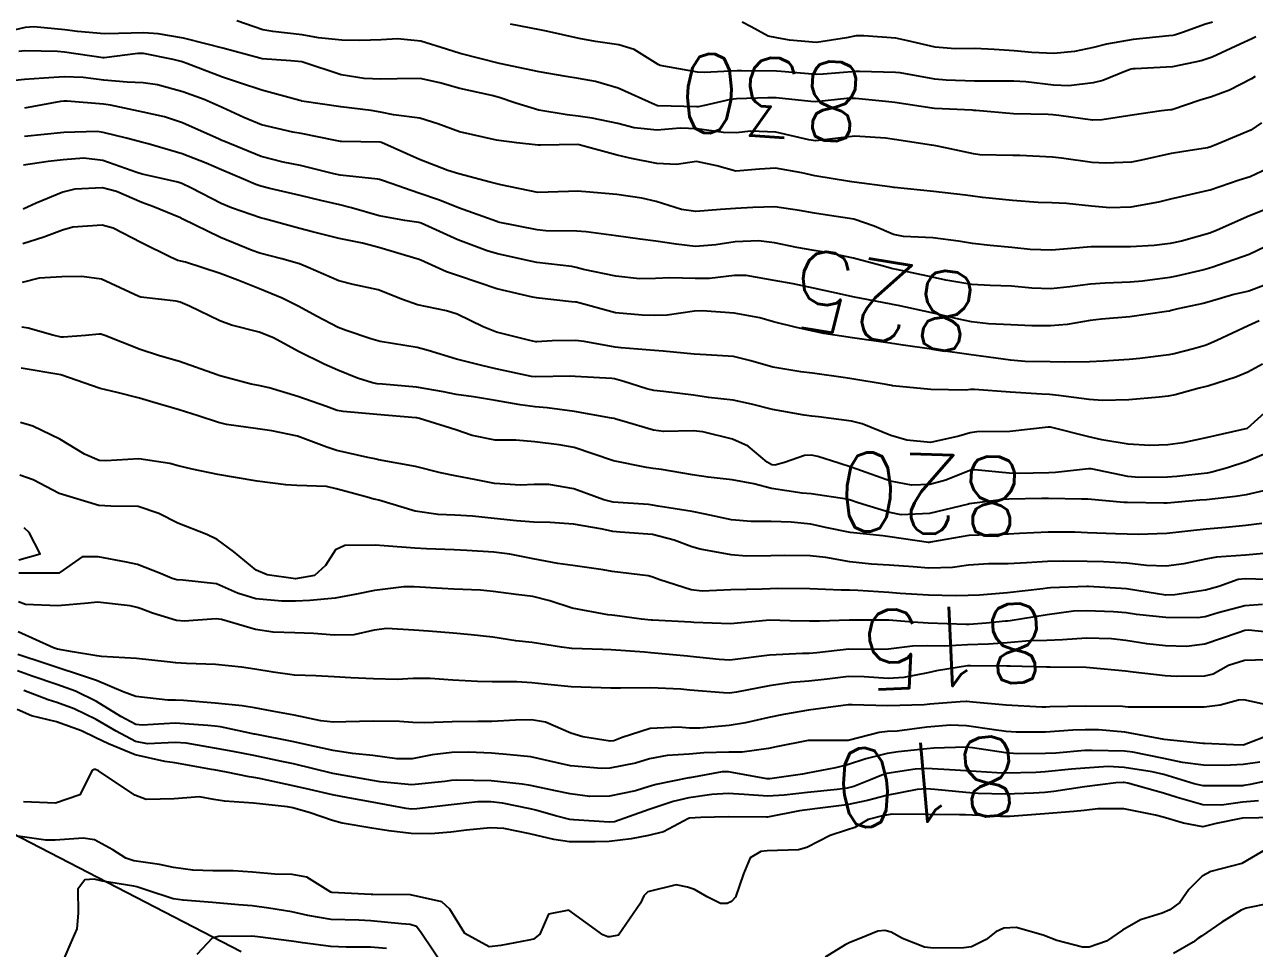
# Model space of a CAD drawing. Header units: metres. Extents: x 307586 to 320046, y 7427249 to 7434250.
# Drawn here: x 319574 to 319636.2, y 7428235.8 to 7428282.5 of the extents above; entities that cross this region are included whole.
import ezdxf
from ezdxf.enums import TextEntityAlignment as Align

# ---------------------------------------------------------------- set-up
doc = ezdxf.new("R2010")
doc.units = ezdxf.units.M
doc.header["$MEASUREMENT"] = 0
for name, color, linetype in [('Cotas', 45, 'Continuous'), ('Curvas de Nivel 1m', 11, 'Continuous'), ('Curvas de Nivel 5m', 15, 'Continuous'), ('Vias Primárias', 230, 'Continuous')]:
    doc.layers.add(name, color=color, linetype=linetype)
doc.styles.add('Style-STANDARD', font='STANDARD.shx')

msp = doc.modelspace()

# ---------------------------------------------------------------- linework, layer by layer
at = {"layer": 'Curvas de Nivel 1m', "flags": 128}
for points, elevation in [([(319636.26, 7428281.839), (319636.06, 7428281.739), (319635.477, 7428281.469), (319634.05, 7428280.826), (319633.498, 7428280.626), (319632.045, 7428280.336), (319630.159, 7428280.233), (319630.044, 7428280.225), (319629.958, 7428280.207), (319629.722, 7428280.123), (319628.525, 7428279.645), (319628.034, 7428279.518), (319626.816, 7428279.368), (319626.032, 7428279.403), (319624.639, 7428279.576), (319624.034, 7428279.602), (319622.638, 7428279.599), (319622.034, 7428279.613), (319620.61, 7428279.656), (319620.035, 7428279.709), (319618.278, 7428280.019), (319618.04, 7428280.049), (319616.225, 7428280.093), (319616.04, 7428280.087), (319614.392, 7428279.951), (319614.037, 7428279.947), (319612.276, 7428280.091), (319612.04, 7428280.105), (319610.271, 7428280.125), (319610.039, 7428280.122), (319608.375, 7428280.04), (319608.038, 7428280.052), (319606.156, 7428280.399), (319606.043, 7428280.446), (319604.831, 7428281.199), (319604.053, 7428281.447), (319602.881, 7428281.616), (319602.053, 7428281.769), (319600.398, 7428282.135), (319600.059, 7428282.207), (319598.584, 7428282.495)], 831), ([(319634.068, 7428282.591), (319633.675, 7428282.466), (319632.604, 7428282.085), (319632.202, 7428281.948), (319632.061, 7428281.916), (319631.869, 7428281.901), (319630.059, 7428281.718), (319628.722, 7428281.468), (319628.055, 7428281.301), (319627.104, 7428281.098), (319626.051, 7428281.002), (319624.935, 7428281.06), (319624.052, 7428281.133), (319623.039, 7428281.214), (319622.053, 7428281.254), (319621.07, 7428281.242), (319620.054, 7428281.321), (319618.664, 7428281.647), (319618.058, 7428281.772), (319616.439, 7428281.897), (319616.059, 7428281.892), (319615.572, 7428281.801), (319614.055, 7428281.559), (319612.696, 7428281.684), (319612.057, 7428281.788), (319611.604, 7428281.883), (319610.744, 7428282.35), (319610.299, 7428282.591)], 832), ([(319636.546, 7428277.497), (319636.004, 7428277.131), (319634.362, 7428276.43), (319633.995, 7428276.288), (319633.826, 7428276.24), (319632.845, 7428276.081), (319632.108, 7428275.972), (319631.991, 7428275.954), (319630.493, 7428275.605), (319629.984, 7428275.514), (319628.664, 7428275.452), (319627.983, 7428275.498), (319626.437, 7428275.705), (319625.987, 7428275.754), (319624.329, 7428275.843), (319623.988, 7428275.854), (319622.309, 7428275.885), (319621.989, 7428275.924), (319620.584, 7428276.231), (319620.094, 7428276.339), (319619.994, 7428276.358), (319619.862, 7428276.374), (319617.997, 7428276.65), (319617.544, 7428276.718), (319615.998, 7428276.818), (319614.315, 7428276.624), (319613.996, 7428276.594), (319613.667, 7428276.642), (319612, 7428277.026), (319610.728, 7428277.077), (319609.999, 7428276.999), (319609.361, 7428277.005), (319608.001, 7428277.201), (319607.166, 7428277.223), (319606, 7428277.123), (319604.834, 7428277.25), (319604.003, 7428277.466), (319602.717, 7428277.732), (319602.007, 7428277.841), (319601.455, 7428277.905), (319600.01, 7428278.142), (319598.862, 7428278.492), (319598.016, 7428278.78), (319597.641, 7428278.879), (319596.02, 7428279.241), (319595.008, 7428279.52), (319594.025, 7428279.734), (319592.859, 7428279.727), (319592.024, 7428279.705), (319591.188, 7428279.746), (319590.026, 7428279.931), (319588.089, 7428280.563), (319588.032, 7428280.578), (319587.475, 7428280.626), (319586.034, 7428280.742), (319585.909, 7428280.768), (319584.042, 7428281.267), (319583.242, 7428281.481), (319582.049, 7428281.778), (319580.765, 7428281.996), (319580.053, 7428282.054), (319578.77, 7428282.014), (319578.052, 7428281.994), (319576.692, 7428282.115), (319576.054, 7428282.198), (319574.486, 7428282.354), (319574.056, 7428282.326), (319572.816, 7428282.038)], 829), ([(319636.84, 7428275.172), (319635.974, 7428274.775), (319635.426, 7428274.593), (319633.963, 7428274.094), (319633.946, 7428274.088), (319633.859, 7428274.071), (319632.329, 7428273.717), (319631.958, 7428273.632), (319631.35, 7428273.493), (319629.954, 7428273.237), (319628.889, 7428273.195), (319627.954, 7428273.283), (319626.694, 7428273.414), (319625.956, 7428273.451), (319625.258, 7428273.473), (319623.957, 7428273.57), (319622.439, 7428273.724), (319621.959, 7428273.791), (319621.589, 7428273.845), (319619.961, 7428274.021), (319617.992, 7428274.23), (319617.963, 7428274.234), (319617.769, 7428274.262), (319615.966, 7428274.502), (319615.72, 7428274.531), (319613.971, 7428274.823), (319613.317, 7428274.972), (319611.976, 7428275.199), (319611.169, 7428275.148), (319609.973, 7428275.062), (319609.019, 7428275.328), (319607.98, 7428275.535), (319606.984, 7428275.383), (319605.979, 7428275.444), (319604.704, 7428275.698), (319603.984, 7428275.859), (319602.052, 7428276.39), (319601.992, 7428276.401), (319600.101, 7428276.369), (319599.991, 7428276.369), (319598.902, 7428276.491), (319597.994, 7428276.608), (319597.873, 7428276.622), (319595.998, 7428277.047), (319594.917, 7428277.452), (319594.005, 7428277.726), (319592.668, 7428277.901), (319592.008, 7428278.031), (319591.545, 7428278.114), (319590.01, 7428278.299), (319588.035, 7428278.598), (319588.013, 7428278.604), (319587.937, 7428278.621), (319586.018, 7428279.152), (319584.882, 7428279.517), (319584.024, 7428279.815), (319582.225, 7428280.494), (319582.032, 7428280.567), (319581.937, 7428280.596), (319581.538, 7428280.697), (319580.037, 7428280.998), (319579.751, 7428281.009), (319578.034, 7428280.78), (319577.996, 7428280.778), (319576.038, 7428281.077), (319575.69, 7428281.113), (319574.038, 7428281.131), (319573.721, 7428281.11)], 828), ([(319636.834, 7428273.152), (319635.951, 7428272.799), (319634.316, 7428272.064), (319633.941, 7428271.921), (319632.501, 7428271.521), (319631.936, 7428271.401), (319631.12, 7428271.287), (319629.934, 7428271.222), (319628.838, 7428271.227), (319627.934, 7428271.226), (319626.938, 7428271.145), (319625.932, 7428271.058), (319624.856, 7428271.1), (319623.933, 7428271.188), (319622.841, 7428271.294), (319621.935, 7428271.401), (319621.234, 7428271.519), (319619.937, 7428271.686), (319618.445, 7428271.748), (319617.939, 7428271.856), (319616.963, 7428272.27), (319615.946, 7428272.627), (319614.496, 7428272.849), (319613.949, 7428272.922), (319613.199, 7428273.069), (319611.952, 7428273.251), (319610.83, 7428273.225), (319609.951, 7428273.159), (319609.204, 7428273.114), (319607.949, 7428273.011), (319607.221, 7428273.117), (319605.954, 7428273.513), (319605.226, 7428273.681), (319603.957, 7428273.869), (319602.392, 7428274.012), (319601.959, 7428274.04), (319601.521, 7428274.019), (319599.958, 7428273.974), (319598.097, 7428274.363), (319597.962, 7428274.402), (319597.556, 7428274.504), (319595.969, 7428274.914), (319595.409, 7428275.091), (319593.979, 7428275.637), (319592.063, 7428276.498), (319591.992, 7428276.517), (319590.045, 7428276.546), (319589.992, 7428276.55), (319589.731, 7428276.603), (319587.996, 7428276.959), (319587.587, 7428277.034), (319586, 7428277.396), (319585.111, 7428277.761), (319584.009, 7428278.275), (319583.09, 7428278.679), (319582.017, 7428279.073), (319580.73, 7428279.419), (319580.021, 7428279.522), (319579.201, 7428279.548), (319578.022, 7428279.655), (319576.982, 7428279.792), (319576.024, 7428279.819), (319574.997, 7428279.75), (319574.022, 7428279.688), (319573.211, 7428279.608)], 827), ([(319636.742, 7428271.225), (319635.931, 7428270.846), (319634.039, 7428270.183), (319633.924, 7428270.145), (319633.868, 7428270.126), (319633.642, 7428270.073), (319632.258, 7428269.747), (319631.917, 7428269.683), (319630.53, 7428269.494), (319629.913, 7428269.439), (319628.651, 7428269.393), (319627.911, 7428269.344), (319626.86, 7428269.199), (319625.907, 7428269.104), (319624.944, 7428269.138), (319623.909, 7428269.233), (319622.831, 7428269.279), (319621.91, 7428269.329), (319620.599, 7428269.543), (319619.915, 7428269.693), (319618.095, 7428270.084), (319617.921, 7428270.119), (319617.377, 7428270.265), (319615.927, 7428270.663), (319614.567, 7428270.938), (319613.93, 7428271.036), (319613.053, 7428271.197), (319611.934, 7428271.433), (319611.12, 7428271.527), (319609.934, 7428271.479), (319608.966, 7428271.337), (319607.932, 7428271.253), (319606.967, 7428271.356), (319605.934, 7428271.518), (319605.139, 7428271.62), (319603.933, 7428271.777), (319602.403, 7428271.978), (319601.936, 7428272.016), (319600.367, 7428272.043), (319599.937, 7428272.087), (319597.965, 7428272.477), (319597.943, 7428272.485), (319597.886, 7428272.501), (319595.95, 7428273.208), (319594.999, 7428273.58), (319593.957, 7428273.948), (319592.158, 7428274.568), (319591.964, 7428274.636), (319591.883, 7428274.652), (319589.967, 7428274.853), (319589.655, 7428274.916), (319587.974, 7428275.346), (319587.091, 7428275.514), (319585.98, 7428275.803), (319584.093, 7428276.567), (319583.992, 7428276.611), (319583.859, 7428276.671), (319582.001, 7428277.5), (319581.099, 7428277.799), (319580.006, 7428278.045), (319578.359, 7428278.387), (319578.01, 7428278.439), (319576.167, 7428278.602), (319576.011, 7428278.602), (319575.826, 7428278.578), (319574.007, 7428278.237)], 826), ([(319636.436, 7428267.486), (319635.885, 7428267.233), (319634.298, 7428266.485), (319633.875, 7428266.307), (319633.702, 7428266.244), (319633.112, 7428266.078), (319632.139, 7428265.817), (319631.868, 7428265.765), (319630.397, 7428265.58), (319629.864, 7428265.531), (319628.55, 7428265.445), (319627.862, 7428265.416), (319626.611, 7428265.403), (319625.862, 7428265.414), (319624.606, 7428265.435), (319623.862, 7428265.492), (319622.375, 7428265.696), (319621.866, 7428265.77), (319620.083, 7428266.023), (319619.87, 7428266.053), (319618.444, 7428266.254), (319617.874, 7428266.341), (319617.779, 7428266.356), (319615.876, 7428266.619), (319614.42, 7428266.844), (319613.879, 7428266.962), (319613.043, 7428267.157), (319611.884, 7428267.443), (319611.182, 7428267.636), (319609.888, 7428267.871), (319608.267, 7428267.999), (319607.889, 7428267.975), (319606.505, 7428267.776), (319605.887, 7428267.759), (319605.247, 7428267.77), (319603.887, 7428267.887), (319601.92, 7428268.423), (319601.893, 7428268.43), (319601.873, 7428268.431), (319601.669, 7428268.453), (319600.041, 7428268.624), (319599.895, 7428268.645), (319599.692, 7428268.685), (319597.899, 7428269.108), (319597.005, 7428269.406), (319595.906, 7428269.783), (319595.347, 7428269.968), (319594.046, 7428270.548), (319593.914, 7428270.599), (319593.841, 7428270.623), (319591.922, 7428271.197), (319591.098, 7428271.41), (319589.929, 7428271.651), (319588.567, 7428271.98), (319587.936, 7428272.156), (319586.146, 7428272.638), (319585.943, 7428272.697), (319584.482, 7428273.196), (319583.95, 7428273.426), (319582.457, 7428274.186), (319581.96, 7428274.438), (319581.772, 7428274.504), (319580.867, 7428274.706), (319579.966, 7428274.905), (319579.696, 7428274.994), (319577.976, 7428275.589), (319577.02, 7428275.707), (319575.976, 7428275.631), (319575.205, 7428275.541), (319573.971, 7428275.361)], 824), ([(319636.598, 7428265.297), (319635.856, 7428264.886), (319635.256, 7428264.645), (319633.844, 7428264.175), (319633.758, 7428264.157), (319633.402, 7428264.074), (319632.183, 7428263.743), (319631.839, 7428263.675), (319631.372, 7428263.631), (319629.837, 7428263.494), (319628.513, 7428263.456), (319627.837, 7428263.507), (319626.291, 7428263.702), (319625.839, 7428263.753), (319625.453, 7428263.78), (319623.84, 7428263.875), (319622.038, 7428264.011), (319621.841, 7428264.006), (319621.614, 7428263.987), (319619.841, 7428264.018), (319617.902, 7428264.2), (319617.842, 7428264.211), (319617.571, 7428264.263), (319615.847, 7428264.56), (319615.522, 7428264.61), (319613.851, 7428264.836), (319613.257, 7428264.911), (319611.855, 7428265.145), (319610.738, 7428265.468), (319609.863, 7428265.681), (319608.47, 7428265.768), (319607.864, 7428265.797), (319606.308, 7428265.954), (319605.867, 7428265.994), (319604.18, 7428266.113), (319603.869, 7428266.159), (319602.308, 7428266.446), (319601.873, 7428266.491), (319600.698, 7428266.468), (319599.922, 7428266.43), (319599.872, 7428266.431), (319599.565, 7428266.483), (319597.877, 7428266.918), (319597.202, 7428267.185), (319595.886, 7428267.826), (319595.354, 7428267.994), (319593.89, 7428268.295), (319593.122, 7428268.558), (319591.898, 7428269.047), (319590.638, 7428269.327), (319589.902, 7428269.507), (319588.348, 7428270.176), (319587.91, 7428270.364), (319587.028, 7428270.629), (319585.917, 7428270.912), (319585.53, 7428271.034), (319583.928, 7428271.703), (319581.98, 7428272.652), (319581.943, 7428272.669), (319581.899, 7428272.691), (319580.496, 7428273.259), (319579.95, 7428273.472), (319578.671, 7428274.018), (319577.958, 7428274.204), (319576.56, 7428274.151), (319575.955, 7428273.996), (319574.607, 7428273.437), (319573.946, 7428273.14)], 823), ([(319636.88, 7428262.982), (319635.823, 7428262.04), (319633.818, 7428261.578), (319632.575, 7428261.323), (319631.814, 7428261.222), (319630.899, 7428261.189), (319629.814, 7428261.256), (319628.484, 7428261.466), (319627.818, 7428261.622), (319625.876, 7428262.106), (319625.822, 7428262.109), (319625.764, 7428262.102), (319623.82, 7428261.892), (319622.158, 7428261.868), (319621.819, 7428261.828), (319621.249, 7428261.651), (319619.814, 7428261.341), (319618.616, 7428261.45), (319617.817, 7428261.689), (319616.358, 7428262.275), (319615.824, 7428262.417), (319614.149, 7428262.628), (319613.826, 7428262.661), (319613.423, 7428262.718), (319611.83, 7428263.009), (319610.762, 7428263.276), (319609.834, 7428263.469), (319608.591, 7428263.617), (319607.836, 7428263.72), (319606.323, 7428263.91), (319605.838, 7428263.957), (319605.473, 7428264.039), (319604.307, 7428264.423), (319603.845, 7428264.555), (319603.699, 7428264.577), (319601.846, 7428264.679), (319601.619, 7428264.681), (319599.846, 7428264.656), (319599.653, 7428264.675), (319597.851, 7428265.062), (319597.138, 7428265.223), (319595.858, 7428265.544), (319594.424, 7428265.982), (319593.867, 7428266.131), (319591.994, 7428266.445), (319591.871, 7428266.469), (319591.524, 7428266.575), (319590.281, 7428266.998), (319589.878, 7428267.151), (319588.78, 7428267.715), (319587.889, 7428268.219), (319587.039, 7428268.629), (319585.898, 7428269.108), (319584.792, 7428269.547), (319583.905, 7428269.872), (319582.153, 7428270.445), (319581.911, 7428270.503), (319581.762, 7428270.543), (319581.403, 7428270.698), (319579.924, 7428271.433), (319578.489, 7428272.18), (319577.937, 7428272.331), (319576.466, 7428272.224), (319575.933, 7428272.079), (319574.988, 7428271.713), (319573.922, 7428271.376)], 822), ([(319636.981, 7428260.859), (319635.806, 7428260.376), (319634.825, 7428260.055), (319634.04, 7428259.826), (319633.799, 7428259.784), (319632.266, 7428259.615), (319631.795, 7428259.581), (319630.349, 7428259.557), (319629.795, 7428259.606), (319627.944, 7428259.995), (319627.801, 7428260.006), (319626.135, 7428259.82), (319625.798, 7428259.802), (319624.21, 7428259.771), (319623.797, 7428259.783), (319622.053, 7428259.954), (319621.799, 7428259.922), (319620.589, 7428259.43), (319619.787, 7428259.205), (319618.859, 7428259.177), (319617.79, 7428259.373), (319616.094, 7428259.982), (319615.8, 7428260.092), (319615.186, 7428260.289), (319614.123, 7428260.622), (319613.807, 7428260.687), (319613.447, 7428260.673), (319612.438, 7428260.324), (319611.94, 7428260.19), (319611.801, 7428260.206), (319611.568, 7428260.334), (319610.604, 7428261.141), (319609.814, 7428261.504), (319608.316, 7428261.877), (319607.816, 7428261.929), (319606.325, 7428261.885), (319605.816, 7428261.955), (319604.216, 7428262.424), (319603.915, 7428262.52), (319603.824, 7428262.544), (319603.687, 7428262.568), (319601.827, 7428262.901), (319600.438, 7428263.08), (319599.829, 7428263.136), (319599.078, 7428263.24), (319597.833, 7428263.46), (319596.707, 7428263.638), (319595.835, 7428263.769), (319595.198, 7428263.891), (319593.839, 7428264.132), (319592.118, 7428264.289), (319591.84, 7428264.306), (319591.612, 7428264.345), (319590.852, 7428264.585), (319589.849, 7428264.99), (319589.158, 7428265.302), (319587.863, 7428265.942), (319586.602, 7428266.633), (319585.876, 7428266.918), (319584.48, 7428267.262), (319583.881, 7428267.482), (319582.35, 7428268.224), (319581.89, 7428268.428), (319581.68, 7428268.482), (319579.893, 7428268.685), (319579.789, 7428268.721), (319577.902, 7428269.599), (319576.917, 7428269.736), (319575.902, 7428269.714), (319574.764, 7428269.64), (319573.899, 7428269.427)], 821), ([(319636.566, 7428257.231), (319635.764, 7428257.131), (319634.747, 7428257.04), (319633.762, 7428256.959), (319632.974, 7428256.865), (319631.759, 7428256.73), (319630.324, 7428256.677), (319629.759, 7428256.69), (319629.162, 7428256.723), (319627.759, 7428256.77), (319627.112, 7428256.794), (319625.759, 7428256.805), (319624.314, 7428256.737), (319623.758, 7428256.694), (319623.274, 7428256.678), (319621.757, 7428256.632), (319619.81, 7428256.296), (319619.753, 7428256.284), (319619.71, 7428256.284), (319617.756, 7428256.57), (319617.407, 7428256.613), (319615.758, 7428256.779), (319614.504, 7428257.043), (319613.762, 7428257.196), (319612.776, 7428257.307), (319611.763, 7428257.337), (319610.756, 7428257.339), (319609.764, 7428257.428), (319608.432, 7428257.708), (319607.768, 7428257.847), (319606.045, 7428258.122), (319605.771, 7428258.17), (319605.562, 7428258.194), (319603.772, 7428258.319), (319603.301, 7428258.435), (319601.778, 7428258.988), (319600.516, 7428259.205), (319599.78, 7428259.209), (319599.095, 7428259.171), (319597.78, 7428259.252), (319596.852, 7428259.44), (319595.784, 7428259.649), (319595.048, 7428259.793), (319593.789, 7428260.118), (319591.904, 7428260.457), (319591.792, 7428260.487), (319591.726, 7428260.505), (319591.368, 7428260.576), (319589.798, 7428260.937), (319589.305, 7428261.1), (319587.808, 7428261.646), (319586.515, 7428261.93), (319585.814, 7428262.022), (319584.233, 7428262.247), (319583.818, 7428262.341), (319582.791, 7428262.68), (319581.826, 7428262.99), (319580.497, 7428263.378), (319579.832, 7428263.579), (319578.701, 7428263.865), (319577.836, 7428264.067), (319575.843, 7428264.76), (319573.847, 7428265.085)], 819), ([(319637.75, 7428255.83), (319636.12, 7428255.664), (319635.747, 7428255.639), (319634.278, 7428255.529), (319633.743, 7428255.43), (319632.622, 7428255.199), (319631.738, 7428255.088), (319630.733, 7428255.11), (319629.74, 7428255.227), (319628.569, 7428255.304), (319627.741, 7428255.319), (319626.557, 7428255.336), (319625.74, 7428255.317), (319624.67, 7428255.245), (319623.738, 7428255.192), (319622.742, 7428255.196), (319621.737, 7428255.127), (319620.937, 7428255.02), (319619.734, 7428254.976), (319618.943, 7428255.04), (319617.736, 7428255.137), (319616.829, 7428255.177), (319615.738, 7428255.296), (319614.521, 7428255.518), (319613.742, 7428255.608), (319612.45, 7428255.615), (319611.742, 7428255.599), (319610.503, 7428255.587), (319609.742, 7428255.656), (319608.174, 7428255.948), (319607.748, 7428256.052), (319606.86, 7428256.389), (319605.756, 7428256.677), (319604.132, 7428256.8), (319603.757, 7428256.838), (319603.237, 7428256.957), (319601.761, 7428257.211), (319600.583, 7428257.289), (319599.761, 7428257.308), (319598.881, 7428257.37), (319597.763, 7428257.493), (319596.667, 7428257.608), (319595.764, 7428257.653), (319594.926, 7428257.694), (319593.766, 7428257.868), (319591.928, 7428258.412), (319591.772, 7428258.453), (319591.674, 7428258.473), (319591.332, 7428258.577), (319590.091, 7428258.91), (319589.777, 7428258.997), (319589.28, 7428259.103), (319587.778, 7428259.159), (319587.22, 7428259.185), (319585.78, 7428259.381), (319584.687, 7428259.561), (319583.783, 7428259.718), (319582.484, 7428259.984), (319581.788, 7428260.157), (319581.366, 7428260.274), (319579.791, 7428260.504), (319578.127, 7428260.399), (319577.79, 7428260.425), (319577.044, 7428260.747), (319575.804, 7428261.494), (319574.438, 7428262.157), (319573.816, 7428262.345)], 818), ([(319637.361, 7428254.392), (319635.729, 7428254.442), (319635.372, 7428254.402), (319634.387, 7428254.06), (319633.721, 7428253.868), (319632.174, 7428253.629), (319631.718, 7428253.62), (319631.298, 7428253.676), (319629.721, 7428253.927), (319627.807, 7428254.054), (319627.722, 7428254.052), (319625.892, 7428253.987), (319625.721, 7428253.972), (319625.494, 7428253.937), (319623.718, 7428253.732), (319622.3, 7428253.622), (319621.717, 7428253.594), (319621.082, 7428253.585), (319619.717, 7428253.611), (319618.277, 7428253.695), (319617.718, 7428253.743), (319616.139, 7428253.856), (319615.719, 7428253.867), (319615.307, 7428253.874), (319613.719, 7428253.937), (319612.1, 7428253.945), (319611.719, 7428253.93), (319611.301, 7428253.918), (319609.718, 7428253.887), (319608.272, 7428253.82), (319607.718, 7428253.886), (319606.135, 7428254.396), (319605.725, 7428254.548), (319605.54, 7428254.588), (319603.729, 7428254.814), (319603.277, 7428254.887), (319601.733, 7428255.11), (319600.984, 7428255.212), (319599.737, 7428255.447), (319598.549, 7428255.684), (319597.742, 7428255.791), (319596.379, 7428255.878), (319595.744, 7428255.903), (319594.332, 7428255.954), (319593.745, 7428255.993), (319592.199, 7428256.112), (319591.746, 7428256.14), (319590.211, 7428256.128), (319589.742, 7428255.901), (319589.228, 7428255.107), (319588.677, 7428254.61), (319587.721, 7428254.433), (319586.278, 7428254.634), (319585.727, 7428254.886), (319584.574, 7428255.824), (319583.749, 7428256.421), (319583.236, 7428256.675), (319581.759, 7428257.257), (319580.801, 7428257.742), (319579.767, 7428258.09), (319578.383, 7428258.118), (319577.767, 7428258.153), (319575.773, 7428258.76), (319574.447, 7428259.447), (319573.782, 7428259.69)], 817), ([(319573.732, 7428255.397), (319574.802, 7428255.709), (319574.242, 7428256.783), (319573.991, 7428257.023)], 816), ([(319636.609, 7428253.136), (319635.713, 7428253.078), (319634.368, 7428252.719), (319633.707, 7428252.517), (319633.321, 7428252.46), (319631.707, 7428252.48), (319630.237, 7428252.641), (319629.709, 7428252.714), (319629.07, 7428252.765), (319627.71, 7428252.827), (319627.052, 7428252.805), (319625.708, 7428252.625), (319623.837, 7428252.321), (319623.704, 7428252.305), (319623.601, 7428252.294), (319622.626, 7428252.201), (319621.779, 7428252.132), (319621.702, 7428252.128), (319621.617, 7428252.127), (319619.703, 7428252.203), (319618.918, 7428252.248), (319617.704, 7428252.343), (319617.618, 7428252.346), (319615.704, 7428252.346), (319614.203, 7428252.303), (319613.703, 7428252.292), (319612.703, 7428252.32), (319611.703, 7428252.346), (319611.507, 7428252.333), (319609.7, 7428252.171), (319607.853, 7428252.226), (319607.701, 7428252.24), (319605.755, 7428252.346), (319605.702, 7428252.353), (319605.214, 7428252.407), (319603.86, 7428252.583), (319603.705, 7428252.606), (319603.511, 7428252.626), (319601.708, 7428252.951), (319600.565, 7428253.321), (319599.714, 7428253.539), (319598.872, 7428253.646), (319597.716, 7428253.799), (319597.07, 7428253.86), (319595.717, 7428253.918), (319595.138, 7428253.95), (319593.718, 7428254.038), (319593.196, 7428254.033), (319591.716, 7428253.853), (319590.792, 7428253.662), (319589.712, 7428253.465), (319588.444, 7428253.347), (319587.71, 7428253.307), (319587.022, 7428253.315), (319585.711, 7428253.426), (319584.779, 7428253.72), (319583.718, 7428254.18), (319582.027, 7428254.38), (319581.72, 7428254.39), (319581.475, 7428254.449), (319580.883, 7428254.703), (319579.73, 7428255.172), (319579.168, 7428255.289), (319577.735, 7428255.549), (319576.927, 7428255.556), (319575.797, 7428254.759), (319575.752, 7428254.73), (319575.723, 7428254.727), (319575.686, 7428254.724), (319573.722, 7428254.72)], 816), ([(319637.348, 7428250.362), (319635.686, 7428250.315), (319634.88, 7428250.052), (319634.116, 7428249.624), (319633.675, 7428249.512), (319632.257, 7428249.501), (319631.675, 7428249.541), (319630.062, 7428249.722), (319629.678, 7428249.763), (319627.871, 7428249.946), (319627.68, 7428249.957), (319625.864, 7428249.975), (319625.68, 7428249.975), (319623.853, 7428250.015), (319623.68, 7428250.016), (319621.841, 7428250.048), (319621.68, 7428250.039), (319620.129, 7428249.781), (319619.675, 7428249.694), (319618.464, 7428249.456), (319617.67, 7428249.398), (319616.459, 7428249.484), (319615.671, 7428249.497), (319614.598, 7428249.367), (319613.667, 7428249.266), (319612.791, 7428249.194), (319611.663, 7428249.025), (319610.008, 7428248.705), (319609.656, 7428248.666), (319609.349, 7428248.67), (319607.657, 7428248.81), (319607.19, 7428248.852), (319605.658, 7428248.928), (319604.153, 7428248.918), (319603.658, 7428248.913), (319603.173, 7428248.92), (319601.658, 7428248.985), (319600.295, 7428249.106), (319599.66, 7428249.183), (319598.912, 7428249.236), (319597.66, 7428249.225), (319596.924, 7428249.244), (319595.661, 7428249.323), (319594.529, 7428249.404), (319593.661, 7428249.401), (319592.862, 7428249.357), (319591.661, 7428249.381), (319590.513, 7428249.439), (319589.662, 7428249.486), (319588.738, 7428249.534), (319587.662, 7428249.574), (319586.581, 7428249.714), (319585.665, 7428249.868), (319584.986, 7428249.971), (319583.667, 7428250.101), (319582.199, 7428250.154), (319581.668, 7428250.19), (319581.221, 7428250.249), (319579.67, 7428250.41), (319577.902, 7428250.507), (319577.671, 7428250.539), (319576.437, 7428250.752), (319575.675, 7428250.884), (319575.487, 7428250.952), (319573.687, 7428251.762)], 814), ([(319636.968, 7428248.027), (319635.657, 7428248.329), (319635.397, 7428248.304), (319634.462, 7428248.058), (319633.652, 7428247.95), (319631.791, 7428247.949), (319631.652, 7428247.95), (319629.804, 7428247.956), (319629.652, 7428247.968), (319629.522, 7428247.982), (319627.652, 7428248.009), (319625.844, 7428247.965), (319625.651, 7428247.957), (319625.445, 7428247.957), (319623.651, 7428248.047), (319621.96, 7428248.207), (319621.653, 7428248.242), (319621.621, 7428248.243), (319621.323, 7428248.213), (319619.78, 7428248.1), (319619.652, 7428248.09), (319619.493, 7428248.074), (319617.65, 7428248.011), (319615.859, 7428248.07), (319615.651, 7428248.062), (319615.401, 7428248.034), (319613.648, 7428247.801), (319612.385, 7428247.583), (319611.644, 7428247.427), (319610.465, 7428247.166), (319609.64, 7428247.019), (319608.148, 7428246.885), (319607.638, 7428246.895), (319607.077, 7428246.947), (319605.638, 7428246.879), (319604.232, 7428246.421), (319603.803, 7428246.254), (319603.63, 7428246.239), (319602.242, 7428246.444), (319601.635, 7428246.632), (319600.36, 7428247.189), (319599.641, 7428247.315), (319598.842, 7428247.287), (319597.64, 7428247.223), (319596.928, 7428247.219), (319595.64, 7428247.21), (319594.26, 7428247.161), (319593.639, 7428247.177), (319592.968, 7428247.228), (319591.64, 7428247.244), (319590.256, 7428247.208), (319589.639, 7428247.185), (319588.991, 7428247.255), (319587.642, 7428247.539), (319586.529, 7428247.746), (319585.646, 7428247.918), (319585.022, 7428248.025), (319583.648, 7428248.157), (319582.055, 7428248.28), (319581.649, 7428248.297), (319581.254, 7428248.301), (319579.651, 7428248.489), (319578.995, 7428248.727), (319577.659, 7428249.303), (319576.845, 7428249.565), (319575.665, 7428249.953), (319575.057, 7428250.159), (319573.671, 7428250.62)], 813), ([(319637.075, 7428246.59), (319635.669, 7428246.04), (319635.641, 7428246.032), (319635.139, 7428246.047), (319633.676, 7428246.112), (319633.633, 7428246.11), (319633.593, 7428246.111), (319631.635, 7428246.32), (319631.364, 7428246.364), (319629.639, 7428246.689), (319628.313, 7428246.804), (319627.64, 7428246.811), (319627.006, 7428246.78), (319625.638, 7428246.693), (319624.148, 7428246.692), (319623.638, 7428246.724), (319623.032, 7428246.803), (319621.641, 7428247.014), (319620.824, 7428247.035), (319619.64, 7428246.932), (319618.129, 7428246.744), (319617.637, 7428246.715), (319617.225, 7428246.676), (319615.727, 7428246.279), (319615.653, 7428246.26), (319615.633, 7428246.257), (319613.677, 7428246.265), (319613.632, 7428246.261), (319612.012, 7428245.942), (319611.626, 7428245.861), (319610.29, 7428245.676), (319609.623, 7428245.67), (319608.358, 7428245.633), (319607.621, 7428245.579), (319606.499, 7428245.512), (319605.617, 7428245.336), (319604.903, 7428245.121), (319603.61, 7428244.87), (319603.19, 7428244.854), (319601.611, 7428244.989), (319600.936, 7428245.137), (319599.617, 7428245.438), (319598.567, 7428245.542), (319597.62, 7428245.617), (319596.456, 7428245.676), (319595.62, 7428245.658), (319594.617, 7428245.536), (319593.615, 7428245.343), (319592.832, 7428245.34), (319591.617, 7428245.506), (319590.595, 7428245.608), (319589.62, 7428245.754), (319588.16, 7428246.08), (319587.627, 7428246.193), (319585.684, 7428246.588), (319585.632, 7428246.593), (319585.402, 7428246.643), (319583.92, 7428246.95), (319583.636, 7428246.986), (319583.283, 7428247.027), (319581.638, 7428247.148), (319579.964, 7428247.043), (319579.637, 7428247.079), (319578.883, 7428247.486), (319577.648, 7428248.239), (319576.598, 7428248.751), (319575.656, 7428249.103), (319574.397, 7428249.516), (319573.663, 7428249.783)], 812), ([(319636.475, 7428245.177), (319635.618, 7428245.049), (319634.665, 7428245.006), (319633.617, 7428245.019), (319632.551, 7428245.149), (319631.622, 7428245.35), (319630.053, 7428245.679), (319629.627, 7428245.725), (319627.995, 7428245.767), (319627.627, 7428245.753), (319626.152, 7428245.628), (319625.625, 7428245.601), (319624.209, 7428245.596), (319623.625, 7428245.639), (319621.933, 7428245.902), (319621.629, 7428245.923), (319619.985, 7428245.869), (319619.627, 7428245.847), (319618.188, 7428245.688), (319617.623, 7428245.599), (319616.555, 7428245.335), (319615.614, 7428245.03), (319615.013, 7428244.888), (319613.607, 7428244.612), (319613.354, 7428244.565), (319611.694, 7428244.329), (319611.611, 7428244.321), (319611.55, 7428244.331), (319609.608, 7428244.68), (319609.281, 7428244.682), (319607.653, 7428244.379), (319607.603, 7428244.37), (319605.956, 7428244.04), (319605.598, 7428243.937), (319604.898, 7428243.712), (319603.593, 7428243.45), (319602.603, 7428243.43), (319601.594, 7428243.561), (319600.858, 7428243.72), (319599.598, 7428243.988), (319599.178, 7428244.064), (319597.6, 7428244.228), (319595.86, 7428244.258), (319595.6, 7428244.238), (319595.265, 7428244.19), (319593.598, 7428244.03), (319591.998, 7428244.167), (319591.6, 7428244.243), (319591.318, 7428244.292), (319589.603, 7428244.6), (319587.61, 7428245.077), (319587.028, 7428245.209), (319585.616, 7428245.504), (319584.569, 7428245.705), (319583.621, 7428245.872), (319582.179, 7428246.13), (319581.625, 7428246.169), (319580.239, 7428246.096), (319579.625, 7428246.22), (319578.651, 7428246.73), (319577.639, 7428247.333), (319576.525, 7428247.871), (319575.647, 7428248.188), (319575.206, 7428248.327), (319573.987, 7428248.785)], 811), ([(319636.407, 7428243.22), (319635.594, 7428243.14), (319634.53, 7428242.994), (319633.592, 7428243.009), (319632.294, 7428243.385), (319631.598, 7428243.608), (319629.79, 7428244.108), (319629.603, 7428244.147), (319629.565, 7428244.149), (319629.194, 7428244.116), (319627.601, 7428243.914), (319626.061, 7428243.692), (319625.598, 7428243.642), (319625.033, 7428243.604), (319623.597, 7428243.549), (319622.22, 7428243.581), (319621.597, 7428243.627), (319620.033, 7428243.791), (319619.599, 7428243.818), (319619.149, 7428243.787), (319617.595, 7428243.483), (319616.634, 7428243.228), (319615.59, 7428243.019), (319614.111, 7428242.825), (319613.587, 7428242.766), (319613.19, 7428242.71), (319611.584, 7428242.391), (319611.529, 7428242.386), (319609.583, 7428242.405), (319608.199, 7428242.371), (319607.628, 7428242.334), (319607.582, 7428242.316), (319606.32, 7428241.644), (319605.569, 7428241.464), (319604.68, 7428241.299), (319603.564, 7428241.165), (319602.861, 7428241.14), (319601.563, 7428241.139), (319600.768, 7428241.255), (319599.569, 7428241.538), (319598.247, 7428241.815), (319597.573, 7428241.854), (319596.356, 7428241.728), (319595.57, 7428241.634), (319594.564, 7428241.539), (319593.568, 7428241.564), (319592.432, 7428241.699), (319591.572, 7428241.827), (319590.082, 7428242.086), (319589.577, 7428242.211), (319588.449, 7428242.611), (319587.585, 7428242.854), (319587.304, 7428242.905), (319585.587, 7428243.09), (319584.119, 7428243.193), (319583.589, 7428243.289), (319582.856, 7428243.411), (319581.589, 7428243.316), (319580.166, 7428243.289), (319579.591, 7428243.502), (319577.747, 7428244.739), (319577.604, 7428244.792), (319577.543, 7428244.801), (319577.43, 7428244.742), (319576.82, 7428243.518), (319575.586, 7428243.09), (319573.963, 7428243.161)], 809), ([(319637.24, 7428242.37), (319635.586, 7428242.335), (319634.253, 7428242.06), (319633.581, 7428241.899), (319632.615, 7428242.08), (319631.586, 7428242.386), (319631.187, 7428242.494), (319629.59, 7428242.807), (319628.273, 7428242.813), (319627.589, 7428242.73), (319627.061, 7428242.673), (319625.587, 7428242.561), (319623.827, 7428242.428), (319623.585, 7428242.415), (319623.357, 7428242.421), (319621.586, 7428242.501), (319621.287, 7428242.512), (319619.586, 7428242.525), (319617.866, 7428242.536), (319617.585, 7428242.497), (319617.392, 7428242.454), (319616.672, 7428242.269), (319615.987, 7428241.868), (319615.577, 7428241.735), (319614.749, 7428241.466), (319613.568, 7428240.861), (319613.141, 7428240.741), (319611.558, 7428240.68), (319611.246, 7428240.645), (319610.697, 7428240.339), (319610.369, 7428239.517), (319609.96, 7428238.346), (319609.761, 7428238.117), (319609.53, 7428238.028), (319609.193, 7428238.018), (319608.533, 7428238.365), (319607.891, 7428238.729), (319607.538, 7428238.848), (319606.965, 7428238.96), (319605.535, 7428238.62), (319605.328, 7428238.403), (319605.163, 7428238.039), (319604.042, 7428236.422), (319603.605, 7428236.335), (319603.512, 7428236.341), (319603.254, 7428236.433), (319601.525, 7428237.686), (319600.506, 7428237.477), (319600.064, 7428236.464), (319599.752, 7428236.225), (319599.508, 7428236.162), (319598.094, 7428235.901), (319597.503, 7428235.827), (319596.274, 7428236.512), (319595.525, 7428237.728), (319595.105, 7428238.103), (319593.532, 7428238.457), (319591.628, 7428238.473), (319591.532, 7428238.477), (319589.545, 7428238.578), (319589.495, 7428238.591), (319588.281, 7428239.35), (319587.542, 7428239.488), (319586.667, 7428239.503), (319585.543, 7428239.606), (319584.556, 7428239.668), (319583.543, 7428239.67), (319582.516, 7428239.708), (319581.545, 7428239.85), (319580.835, 7428239.986), (319579.548, 7428240.188), (319579.132, 7428240.307), (319578.482, 7428240.731), (319577.56, 7428241.234), (319576.982, 7428241.326), (319575.56, 7428241.218), (319575.101, 7428241.225), (319573.563, 7428241.443)], 808), ([(319636.814, 7428240.784), (319635.563, 7428240.04), (319633.984, 7428239.636), (319633.553, 7428239.41), (319632.884, 7428238.736), (319632.42, 7428238.081), (319631.915, 7428237.7), (319631.527, 7428237.533), (319630.431, 7428237.193), (319629.519, 7428236.676), (319628.712, 7428236.122), (319627.833, 7428235.81), (319627.508, 7428235.81), (319626.199, 7428236.153), (319625.516, 7428236.424), (319624.147, 7428236.808), (319623.519, 7428236.773), (319623.123, 7428236.588), (319622.627, 7428236.199), (319621.882, 7428235.832), (319621.506, 7428235.779), (319619.973, 7428235.758), (319619.507, 7428235.814), (319618.404, 7428236.247), (319617.827, 7428236.566), (319617.517, 7428236.649), (319617.163, 7428236.617), (319616.291, 7428236.272), (319615.739, 7428236.048), (319615.508, 7428235.931), (319614.485, 7428235.308)], 807), ([(319595.281, 7428234.728), (319594.076, 7428236.542), (319593.829, 7428236.858), (319593.517, 7428236.967), (319593.079, 7428236.992), (319591.519, 7428237.153), (319590.916, 7428237.179), (319589.519, 7428237.214), (319588.332, 7428237.419), (319587.523, 7428237.607), (319586.363, 7428237.793), (319585.526, 7428237.9), (319584.839, 7428237.963), (319583.527, 7428238.08), (319582.029, 7428238.183), (319581.529, 7428238.254), (319580.198, 7428238.703), (319579.696, 7428238.87), (319579.535, 7428238.9), (319577.958, 7428239.157), (319577.538, 7428239.26), (319577.069, 7428239.214), (319576.717, 7428238.748), (319576.728, 7428237.541), (319576.652, 7428236.749), (319576.313, 7428235.94), (319575.795, 7428234.757)], 807), ([(319641.508, 7428235.626), (319640.615, 7428235.979), (319639.529, 7428237.647), (319639.369, 7428237.83), (319638.781, 7428238.001), (319637.535, 7428238.141), (319637.426, 7428238.13), (319636.946, 7428238.026), (319635.783, 7428237.785), (319635.529, 7428237.688), (319634.538, 7428237.07), (319633.516, 7428236.364), (319633.34, 7428236.246), (319633.089, 7428236.074), (319632.096, 7428235.492)], 806), ([(319592.312, 7428235.751), (319591.502, 7428235.816), (319590.273, 7428235.811), (319589.502, 7428235.847), (319588.078, 7428236.037), (319587.505, 7428236.115), (319585.809, 7428236.336), (319585.509, 7428236.362), (319583.815, 7428236.359), (319583.507, 7428236.265), (319582.727, 7428235.445)], 806)]:
    msp.add_lwpolyline(points, dxfattribs=dict(at, elevation=elevation))
at = {"layer": 'Curvas de Nivel 5m', "flags": 128}
for points, elevation in [([(319636.231, 7428279.847), (319636.038, 7428279.72), (319634.932, 7428279.154), (319634.024, 7428278.819), (319633.458, 7428278.639), (319632.014, 7428278.162), (319631.955, 7428278.149), (319631.489, 7428278.098), (319630.011, 7428277.891), (319628.495, 7428277.648), (319628.008, 7428277.64), (319626.298, 7428277.869), (319626.01, 7428277.902), (319625.758, 7428277.912), (319624.011, 7428277.953), (319622.107, 7428278.114), (319622.012, 7428278.126), (319621.932, 7428278.131), (319620.013, 7428278.228), (319619.898, 7428278.241), (319618.017, 7428278.529), (319617.713, 7428278.568), (319616.02, 7428278.733), (319615.58, 7428278.726), (319614.017, 7428278.568), (319613.761, 7428278.569), (319612.019, 7428278.755), (319611.589, 7428278.767), (319610.018, 7428278.713), (319609.705, 7428278.676), (319608.398, 7428278.376), (319608.08, 7428278.312), (319608.012, 7428278.31), (319606.049, 7428278.363), (319606.013, 7428278.365), (319605.98, 7428278.368), (319605.902, 7428278.402), (319604.025, 7428279.255), (319602.878, 7428279.588), (319602.026, 7428279.736), (319601.402, 7428279.834), (319600.029, 7428280.084), (319598.033, 7428280.5), (319596.04, 7428281.008), (319595.343, 7428281.231), (319594.049, 7428281.629), (319592.87, 7428281.742), (319592.05, 7428281.688), (319590.968, 7428281.668), (319590.049, 7428281.676), (319588.874, 7428281.788), (319588.053, 7428281.94), (319586.569, 7428282.121), (319586.056, 7428282.209), (319584.742, 7428282.66)], 830), ([(319636.672, 7428269.272), (319635.907, 7428268.991), (319635.146, 7428268.81), (319633.898, 7428268.44), (319633.606, 7428268.364), (319632.323, 7428268.086), (319631.978, 7428268.003), (319631.892, 7428267.98), (319631.756, 7428267.956), (319629.889, 7428267.68), (319628.458, 7428267.564), (319627.886, 7428267.496), (319626.731, 7428267.305), (319625.884, 7428267.229), (319624.947, 7428267.237), (319623.884, 7428267.277), (319622.75, 7428267.335), (319621.885, 7428267.44), (319621.242, 7428267.575), (319619.889, 7428267.892), (319618.178, 7428268.257), (319617.894, 7428268.315), (319617.827, 7428268.327), (319615.899, 7428268.705), (319615.376, 7428268.813), (319613.905, 7428269.13), (319612.879, 7428269.35), (319611.911, 7428269.529), (319610.496, 7428269.77), (319609.914, 7428269.782), (319608.651, 7428269.633), (319607.912, 7428269.62), (319606.637, 7428269.668), (319605.911, 7428269.628), (319605.102, 7428269.603), (319603.906, 7428269.749), (319602.274, 7428270.081), (319601.91, 7428270.181), (319601.683, 7428270.226), (319599.913, 7428270.438), (319599.672, 7428270.482), (319597.919, 7428270.877), (319597.399, 7428271.027), (319595.929, 7428271.577), (319594.067, 7428272.422), (319593.942, 7428272.462), (319593.246, 7428272.557), (319591.945, 7428272.8), (319590.554, 7428273.196), (319589.95, 7428273.346), (319588.993, 7428273.569), (319587.955, 7428273.824), (319586.413, 7428274.181), (319585.959, 7428274.297), (319585.702, 7428274.386), (319585.087, 7428274.653), (319583.97, 7428275.125), (319583.196, 7428275.456), (319581.981, 7428275.925), (319580.274, 7428276.431), (319579.99, 7428276.506), (319579.17, 7428276.728), (319577.996, 7428277.015), (319577.684, 7428277.055), (319575.995, 7428277.013), (319574.008, 7428276.805)], 825), ([(319636.878, 7428258.938), (319635.783, 7428258.686), (319635.232, 7428258.597), (319633.778, 7428258.441), (319633.44, 7428258.412), (319631.776, 7428258.267), (319631.608, 7428258.259), (319629.776, 7428258.294), (319629.592, 7428258.305), (319627.778, 7428258.461), (319627.449, 7428258.472), (319625.778, 7428258.501), (319625.443, 7428258.5), (319623.777, 7428258.461), (319623.523, 7428258.447), (319621.773, 7428258.224), (319621.733, 7428258.211), (319619.768, 7428257.746), (319618.338, 7428257.683), (319617.768, 7428257.786), (319616.169, 7428258.276), (319615.775, 7428258.419), (319615.585, 7428258.474), (319613.779, 7428258.739), (319613.324, 7428258.771), (319611.783, 7428259.01), (319610.888, 7428259.242), (319609.789, 7428259.439), (319608.583, 7428259.574), (319607.786, 7428259.703), (319606.211, 7428259.973), (319605.789, 7428260.026), (319605.455, 7428260.07), (319603.793, 7428260.413), (319603.739, 7428260.431), (319601.802, 7428261.075), (319601.043, 7428261.223), (319599.806, 7428261.374), (319598.851, 7428261.446), (319597.807, 7428261.445), (319596.641, 7428261.681), (319595.815, 7428261.978), (319593.987, 7428262.548), (319593.849, 7428262.576), (319593.823, 7428262.581), (319593.79, 7428262.584), (319591.825, 7428262.756), (319590.127, 7428262.896), (319589.826, 7428262.954), (319589.285, 7428263.148), (319587.833, 7428263.659), (319586.38, 7428264.092), (319585.839, 7428264.211), (319585.477, 7428264.283), (319584.029, 7428264.667), (319583.844, 7428264.725), (319583.758, 7428264.757), (319581.854, 7428265.424), (319580.842, 7428265.721), (319579.863, 7428266.044), (319578.07, 7428266.738), (319577.874, 7428266.81), (319577.796, 7428266.819), (319577.098, 7428266.748), (319575.979, 7428266.652), (319575.871, 7428266.665), (319575.443, 7428266.766), (319574.2, 7428267.109), (319573.877, 7428267.17)], 820), ([(319637.699, 7428251.651), (319635.891, 7428251.848), (319635.701, 7428251.828), (319635.366, 7428251.712), (319633.694, 7428251.138), (319632.759, 7428251.012), (319631.693, 7428251.051), (319630.755, 7428251.16), (319629.695, 7428251.321), (319628.975, 7428251.407), (319627.696, 7428251.441), (319626.487, 7428251.36), (319625.695, 7428251.328), (319624.827, 7428251.305), (319623.693, 7428251.203), (319622.752, 7428251.14), (319621.692, 7428251.099), (319620.506, 7428251.043), (319619.691, 7428251.045), (319618.907, 7428251.031), (319617.689, 7428250.881), (319617.091, 7428250.864), (319615.689, 7428250.877), (319614.078, 7428250.696), (319613.686, 7428250.661), (319613.342, 7428250.658), (319611.685, 7428250.587), (319609.946, 7428250.356), (319609.673, 7428250.335), (319609.137, 7428250.365), (319607.675, 7428250.517), (319607.527, 7428250.53), (319605.677, 7428250.699), (319605.354, 7428250.729), (319603.679, 7428250.857), (319603.243, 7428250.87), (319601.68, 7428250.911), (319601.155, 7428250.984), (319599.684, 7428251.212), (319598.862, 7428251.312), (319597.688, 7428251.485), (319596.592, 7428251.608), (319595.691, 7428251.692), (319594.442, 7428251.789), (319593.692, 7428251.849), (319592.326, 7428251.931), (319591.692, 7428251.844), (319590.662, 7428251.612), (319589.688, 7428251.593), (319588.629, 7428251.67), (319587.689, 7428251.715), (319586.585, 7428251.736), (319585.692, 7428251.879), (319583.98, 7428252.385), (319583.699, 7428252.425), (319582.084, 7428252.299), (319581.698, 7428252.338), (319580.493, 7428252.708), (319579.909, 7428252.921), (319579.706, 7428252.987), (319579.356, 7428253.074), (319577.708, 7428253.256), (319577.238, 7428253.214), (319575.706, 7428253.068), (319574.064, 7428253.142), (319573.708, 7428253.275)], 815), ([(319637.308, 7428244.322), (319635.975, 7428244.036), (319635.66, 7428243.981), (319635.602, 7428243.973), (319635.528, 7428243.967), (319633.602, 7428243.979), (319633.148, 7428244.075), (319631.61, 7428244.547), (319631.021, 7428244.687), (319629.615, 7428244.907), (319628.795, 7428244.942), (319627.614, 7428244.873), (319626.952, 7428244.807), (319625.611, 7428244.672), (319625.136, 7428244.641), (319623.609, 7428244.621), (319623.167, 7428244.637), (319621.611, 7428244.731), (319621.068, 7428244.758), (319619.612, 7428244.846), (319619.034, 7428244.817), (319617.608, 7428244.59), (319617.35, 7428244.519), (319616.779, 7428244.268), (319615.944, 7428243.932), (319615.599, 7428243.856), (319615.099, 7428243.789), (319613.596, 7428243.629), (319612.422, 7428243.494), (319611.594, 7428243.451), (319610.397, 7428243.539), (319609.595, 7428243.591), (319608.766, 7428243.534), (319607.593, 7428243.361), (319606.802, 7428243.177), (319605.587, 7428242.783), (319604.602, 7428242.415), (319603.848, 7428242.157), (319603.578, 7428242.127), (319601.778, 7428242.25), (319601.58, 7428242.276), (319600.866, 7428242.457), (319599.864, 7428242.745), (319599.586, 7428242.814), (319598.185, 7428243.09), (319597.59, 7428243.162), (319596.941, 7428243.155), (319595.588, 7428243.019), (319593.853, 7428242.813), (319593.585, 7428242.798), (319593.317, 7428242.821), (319591.589, 7428243.15), (319590.373, 7428243.37), (319589.592, 7428243.522), (319588.423, 7428243.783), (319587.596, 7428243.974), (319585.887, 7428244.351), (319585.6, 7428244.393), (319585.379, 7428244.422), (319584.222, 7428244.661), (319583.605, 7428244.778), (319583.471, 7428244.806), (319581.61, 7428245.142), (319581.112, 7428245.196), (319579.615, 7428245.536), (319578.258, 7428246.099), (319577.628, 7428246.394), (319576.889, 7428246.747), (319575.637, 7428247.212), (319574.373, 7428247.518), (319573.638, 7428247.825)], 810)]:
    msp.add_lwpolyline(points, dxfattribs=dict(at, elevation=elevation))
at = {"layer": 'Vias Primárias', "elevation": 795.494}
msp.add_lwpolyline([(319584.973, 7428235.585), (319569.482, 7428243.578), (319560.801, 7428249.138), (319556.068, 7428252.447), (319547.343, 7428257.957), (319539.051, 7428263.889), (319529.719, 7428270.315), (319516.242, 7428280.39), (319504.453, 7428291.091), (319495.637, 7428300.257), (319481.44, 7428309.616), (319472.128, 7428314.611), (319460.926, 7428319.399), (319449.562, 7428323.176), (319441.964, 7428325.044), (319427.093, 7428326.07), (319414.117, 7428325.238), (319401.722, 7428325.339), (319393.798, 7428325.583)], dxfattribs=at)
msp.add_lwpolyline([(319584.973, 7428235.585), (319569.482, 7428243.578), (319560.801, 7428249.138), (319556.068, 7428252.447), (319547.343, 7428257.957), (319539.051, 7428263.889), (319529.719, 7428270.315), (319516.242, 7428280.39), (319504.453, 7428291.091), (319495.637, 7428300.257), (319481.44, 7428309.616), (319472.128, 7428314.611), (319460.926, 7428319.399), (319449.562, 7428323.176), (319441.964, 7428325.044), (319427.093, 7428326.07), (319414.117, 7428325.238), (319401.722, 7428325.339), (319393.798, 7428325.583)], dxfattribs=at)

# ---------------------------------------------------------------- texts
at = {"layer": 'Cotas', "style": 'Style-STANDARD'}
for s, rotation, p in [('830', 176.33752, (319611.761, 7428278.787, 830)), ('825', 170.94438, (319617.467, 7428268.489, 825)), ('820', 178.09719, (319619.812, 7428258.726, 820)), ('815', 182.73598, (319620.991, 7428251.025, 815)), ('810', 185.08704, (319619.637, 7428244.162, 810))]:
    msp.add_text(s, height=4, rotation=rotation, dxfattribs=at).set_placement(p, align=Align.MIDDLE_CENTER)

doc.saveas('drawing.dxf')
